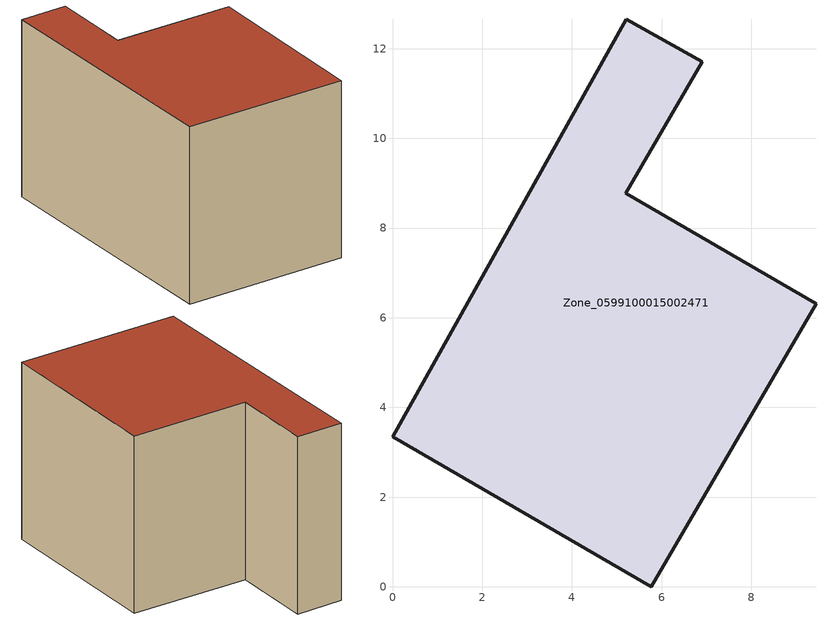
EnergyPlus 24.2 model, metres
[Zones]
Zone_0599100015002471
 floor ground (C_G): 0,3.35 5.21,12.66 6.9,11.71 5.2,8.78 9.45,6.31 5.77,0 z0.91
 wall outside (C_F): 5.77,0 9.45,6.31 5.2,8.78 6.9,11.71 5.21,12.66 0,3.35 5.77,0 z0.91:8.14
 roof outside (C_R): 5.21,12.66 0,3.35 5.77,0 9.45,6.31 5.2,8.78 6.9,11.71 z8.14
[BUILDING]
Pand.0599100015002471: North Axis=0; Terrain=City; Loads Convergence Tolerance Value=0.04; Temperature Convergence Tolerance Value=0.4; Solar Distribution=FullExterior; Maximum Number of Warmup Days=25; Minimum Number of Warmup Days=1
[Site:Location]
Rotterdam.The.Hague.AP_ZH_NLD Design_Conditions: Latitude=51.96; Longitude=4.45; Time Zone=1; Elevation=-4.5
[SITE:GROUNDTEMPERATURE:BUILDINGSURFACE]
18, 18, 18, 18, 18, 18, 18, 18, 18, 18, 18, 18
[MATERIAL] Thermal Absorptance=0.9; Solar Absorptance=0.7; Visible Absorptance=0.7
Name | Roughness | Thickness | Conductivity | Density | Specific Heat
G.TI.1946-1964 | MediumSmooth | 0.15 | 1 | 540 | 1210
F.TI.1946-1964 | Rough | 0.3 | 0.857143 | 1920 | 840
R.TI.1946-1964 | MediumRough | 0.2 | 0.277778 | 1500 | 1000
[CONSTRUCTION]
C_G: G.TI.1946-1964
C_F: F.TI.1946-1964
C_R: R.TI.1946-1964
[ZONE]
Zone_0599100015002471: Type=1; Multiplier=1; Ceiling Height=Autocalculate; Volume=Autocalculate; Floor Area=autocalculate; Part of Total Floor Area=Yes
[ZONEINFILTRATION:DESIGNFLOWRATE]
Infil_Zone_0599100015002471: Zone or ZoneList or Space or SpaceList=Zone_0599100015002471; Schedule=AlwaysOn; Design Flow Rate Calculation Method=Flow/Area; Flow Rate per Floor Area=0.003; Constant Term Coefficient=1; Temperature Term Coefficient=0; Velocity Term Coefficient=0; Velocity Squared Term Coefficient=0
[HVACTEMPLATE:ZONE:IDEALLOADSAIRSYSTEM]
Zone_0599100015002471: Maximum Heating Supply Air Temperature=50; Minimum Cooling Supply Air Temperature=13; Maximum Heating Supply Air Humidity Ratio=0.0156; Minimum Cooling Supply Air Humidity Ratio=0.0077; Heating Limit=NoLimit; Cooling Limit=NoLimit; Dehumidification Control Type=ConstantSensibleHeatRatio; Cooling Sensible Heat Ratio=0.7; Dehumidification Setpoint=60; Humidification Control Type=None; Humidification Setpoint=30; Outdoor Air Method=None; Outdoor Air Flow Rate per Person=0.00944; Outdoor Air Flow Rate per Zone Floor Area=0; Outdoor Air Flow Rate per Zone=0; Demand Controlled Ventilation Type=None; Outdoor Air Economizer Type=NoEconomizer; Heat Recovery Type=None; Sensible Heat Recovery Effectiveness=0.7; Latent Heat Recovery Effectiveness=0.65
[ZONECONTROL:THERMOSTAT]
ThermostatControl_Zone_0599100015002471: Zone or ZoneList=Zone_0599100015002471; Control Type Schedule=DualSetpointControlType; Control 1=Thermostat_Zone_0599100015002471; Temperature Difference Between Cutout And Setpoint=0
[THERMOSTATSETPOINT:DUALSETPOINT]
Thermostat_Zone_0599100015002471: Heating Setpoint Temperature Schedule=HeatingSetpoint_Zone_0599100015002471; Cooling Setpoint Temperature Schedule=CoolingSetpoint_Zone_0599100015002471
[SCHEDULE:COMPACT]
HeatingSetpoint_Zone_0599100015002471: Through: 12/31, For: AllDays, Until: 24:00, 21
CoolingSetpoint_Zone_0599100015002471: Through: 12/31, For: AllDays, Until: 24:00, 24
DualSetpointControlType: Through: 12/31, For: AllDays, Until: 24:00, 4
AlwaysOn: Through: 12/31, For: AllDays, Until: 24:00, 1
